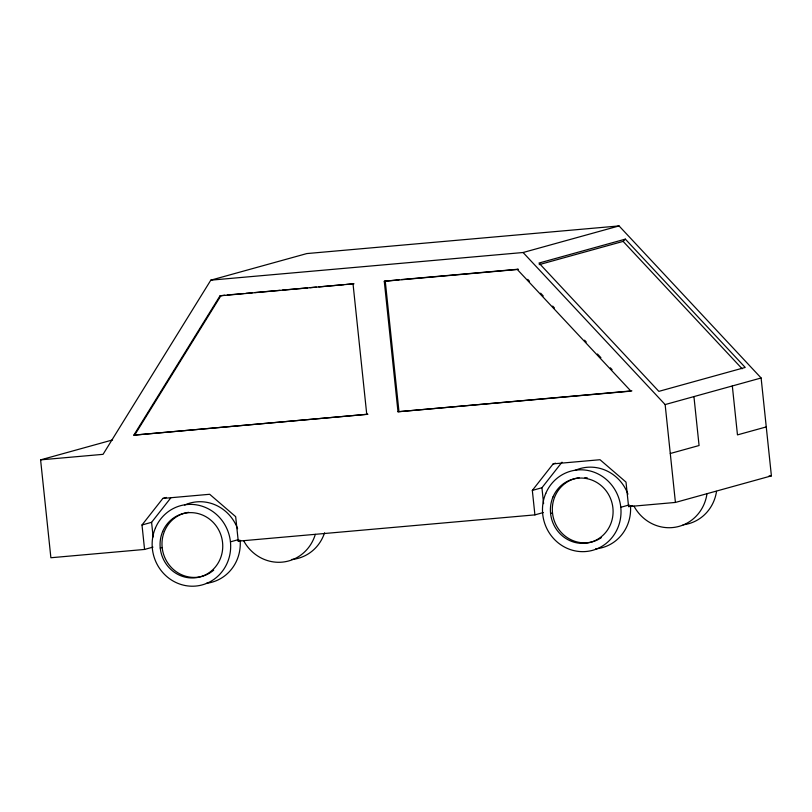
<?xml version="1.0" encoding="UTF-8"?>
<svg xmlns="http://www.w3.org/2000/svg" width="812" height="812" viewBox="0 0 812 812"><rect width="100%" height="100%" fill="white"/><g stroke="black" fill="none" stroke-linecap="round" stroke-linejoin="round"><path stroke-width="1.22" d="M144.566 549.44L141.998 524.978L162.847 498.436L209.689 494.285L235.673 516.676L238.251 541.147L534.905 514.879L532.327 490.407L553.175 463.865L600.017 459.724L626.011 482.115L628.579 506.587L675.422 502.435L771.4 475.852L761.118 377.986L619.059 225.929L306.794 253.577L210.815 280.16L103.053 454.334L40.6 459.866L50.882 557.742L144.566 549.44L152.96 547.115M133.828 435.151L367.724 414.252L133.828 435.151L220.032 295.812L224.762 295.213M134.782 434.887L220.996 295.538M141.998 524.978L151.59 522.319L170.896 497.746M532.327 490.407L541.929 487.748L562.005 462.19M539.188 264.631L623.129 241.387L625.352 239.134L745.223 367.44L658.847 391.364L538.975 263.058L625.352 239.134M220.032 295.812L354.012 283.764L346.48 284.433M384.279 281.267L517.295 269.482L630.934 391.13L397.992 411.755L384.279 281.267L399.047 279.775M210.815 280.16L523.09 252.512L619.059 225.929M517.295 269.482L518.259 269.219L401.554 279.551M40.6 459.866L112.584 439.931M397.992 411.755L631.898 390.866M162.847 498.436L166.44 497.441M523.09 252.512L665.14 404.569L761.118 377.986M160.248 548.049L162.167 547.521M230.446 541.837L238.84 539.513M238.251 541.147L240.646 540.477M553.175 463.865L555.581 463.205M670.286 453.502L699.071 445.524L693.935 396.591M766.254 426.919L737.469 434.887L732.322 385.954M534.905 514.879L543.299 512.555M550.587 513.488L552.505 512.961M620.774 507.277L629.178 504.952M628.579 506.587L632.183 505.582M227.269 294.989L243.58 293.538M246.097 293.315L252.37 292.767M254.877 292.543L279.978 290.32M282.485 290.097L307.586 287.874M310.093 287.651L316.365 287.093M318.872 286.88L343.973 284.657M768.934 476.065L771.4 475.852M623.129 241.387L742.138 368.77M527.729 279.358L529.444 281.196M540.64 293.183L543.218 295.944M552.688 306.083L554.413 307.921M584.549 340.177L586.264 342.025M597.459 354.002L600.9 357.686M610.37 367.826L612.096 369.673M665.14 404.569L675.422 502.435M541.929 487.748L543.604 503.653M385.243 281.003L398.956 411.491M353.047 284.027L366.77 414.526M151.59 522.319L153.133 536.996M706.937 494.021A41.057 39.128 74.5 0 1 675.239 527.221A41.057 39.128 74.5 0 1 633.979 506.13M716.529 491.361A41.057 39.128 74.5 0 1 683.125 524.806M315.32 534.347A41.057 39.128 74.5 0 1 282.068 562.148A41.057 39.128 74.5 0 1 243.641 540.701M324.567 532.824A41.057 39.128 74.5 0 1 291.67 559.488M184.669 505.013A41.057 39.128 74.5 0 1 237.601 528.744M240.149 540.356A41.057 39.128 74.5 0 1 206.421 583.3M575.008 470.442A41.057 39.128 74.5 0 1 627.94 494.183M630.477 505.795A41.057 39.128 74.5 0 1 595.622 548.851M601.256 537.686A32.774 31.232 74.5 0 1 554.454 521.284A32.774 31.232 74.5 0 1 579.088 477.771M584.924 477.598A32.774 31.232 74.5 0 1 587.269 477.852M213.698 570.105A32.774 31.232 74.5 0 1 164.795 557.55A32.774 31.232 74.5 0 1 188.749 512.331M155.457 527.901A41.057 39.128 74.5 0 0 195.692 586.071A41.057 39.128 74.5 0 0 223.067 521.913A41.057 39.128 74.5 0 0 155.457 527.901M162.715 531.403A32.774 31.232 74.5 0 0 194.829 577.85A32.774 31.232 74.5 0 0 216.682 526.633A32.774 31.232 74.5 0 0 162.715 531.403M545.796 493.331A41.057 39.128 74.5 0 0 586.031 551.51A41.057 39.128 74.5 0 0 613.405 487.342A41.057 39.128 74.5 0 0 545.796 493.331M553.043 496.842A32.774 31.232 74.5 0 0 585.168 543.279A32.774 31.232 74.5 0 0 607.021 492.062A32.774 31.232 74.5 0 0 553.043 496.842"/></g></svg>
